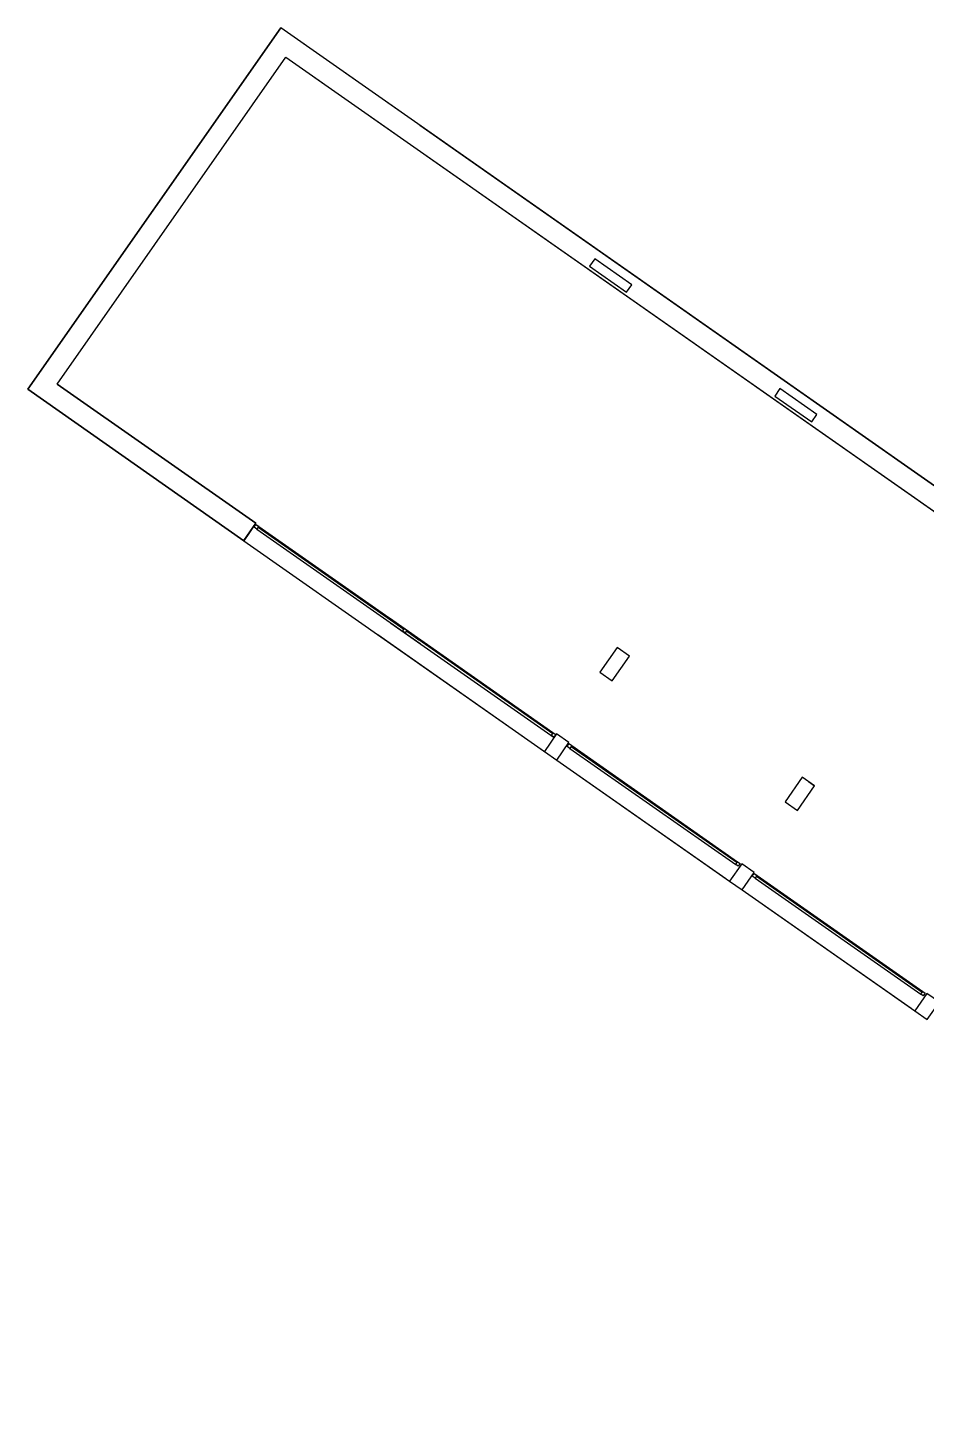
# Model space of a CAD drawing. Header units: metres. Extents: x 2 to 323, y -2 to 254.
# Drawn here: x 128.72 to 140.64, y 234.82 to 253.26 of the extents above; entities that cross this region are included whole.
import ezdxf

# ---------------------------------------------------------------- set-up
doc = ezdxf.new("R2010")
doc.units = ezdxf.units.M
for name, color, linetype in [('0-CARPINTERIA', 7, 'Continuous'), ('0-EST CORTE', 7, 'Continuous'), ('0-MUROS EXISTENTES', 7, 'Continuous'), ('0-VISTA-010', 7, 'Continuous')]:
    doc.layers.add(name, color=color, linetype=linetype)

msp = doc.modelspace()

# ---------------------------------------------------------------- linework, layer by layer
at = {"layer": '0-CARPINTERIA'}
for p, q in [((131.743, 246.678), (133.955, 245.128)), ((131.743, 246.678), (133.955, 245.128)), ((131.762, 246.61), (133.929, 245.092)), ((131.762, 246.61), (133.929, 245.092)), ((131.78, 246.637), (133.713, 245.283)), ((131.78, 246.637), (133.713, 245.283)), ((131.586, 246.456), (135.576, 243.663)), ((133.52, 245.433), (135.732, 243.884)), ((133.52, 245.433), (135.732, 243.884)), ((133.539, 245.365), (135.706, 243.847)), ((133.539, 245.365), (135.706, 243.847)), ((133.557, 245.392), (133.713, 245.283)), ((133.557, 245.392), (133.713, 245.283)), ((133.365, 245.211), (135.609, 243.639)), ((133.746, 245.26), (135.688, 243.9)), ((133.746, 245.26), (135.688, 243.9)), ((133.746, 245.26), (133.75, 245.257)), ((133.746, 245.26), (133.75, 245.257)), ((133.746, 245.26), (133.911, 245.144)), ((133.746, 245.26), (133.911, 245.144)), ((135.721, 243.877), (135.725, 243.874)), ((135.721, 243.877), (135.725, 243.874)), ((135.896, 243.77), (138.141, 242.198)), ((135.896, 243.77), (138.141, 242.198)), ((135.914, 243.702), (138.115, 242.161)), ((135.914, 243.702), (138.115, 242.161)), ((135.933, 243.729), (138.133, 242.187)), ((135.933, 243.729), (138.133, 242.187)), ((135.741, 243.548), (137.985, 241.976)), ((135.741, 243.548), (138.034, 241.941)), ((138.354, 242.049), (140.598, 240.477)), ((138.354, 242.049), (140.598, 240.477)), ((138.372, 241.982), (140.573, 240.441)), ((138.372, 241.982), (140.573, 240.441)), ((138.391, 242.008), (140.591, 240.467)), ((138.391, 242.008), (140.591, 240.467)), ((138.199, 241.827), (140.443, 240.256)), ((138.199, 241.827), (140.492, 240.221))]:
    msp.add_line(p, q, dxfattribs=at)
at = {"layer": '0-EST CORTE'}
for points in [[(136.177, 250.097), (136.668, 249.753), (136.737, 249.851), (136.245, 250.195), (136.177, 250.097)], [(136.177, 250.097), (136.668, 249.753), (136.737, 249.851), (136.245, 250.195), (136.177, 250.097)], [(139.125, 248.032), (139.194, 248.13), (138.703, 248.474), (138.634, 248.376), (139.125, 248.032)], [(138.634, 248.376), (139.125, 248.032), (139.194, 248.13), (138.703, 248.474), (138.634, 248.376)], [(139.125, 248.032), (139.194, 248.13), (138.703, 248.474), (138.634, 248.376), (139.125, 248.032)], [(138.634, 248.376), (139.125, 248.032), (139.194, 248.13), (138.703, 248.474), (138.634, 248.376)], [(136.312, 244.713), (136.476, 244.598), (136.706, 244.926), (136.542, 245.04), (136.312, 244.713)], [(136.312, 244.713), (136.476, 244.598), (136.706, 244.926), (136.542, 245.04), (136.312, 244.713)], [(138.77, 242.992), (138.934, 242.877), (139.163, 243.205), (138.999, 243.319), (138.77, 242.992)], [(138.77, 242.992), (138.934, 242.877), (139.163, 243.205), (138.999, 243.319), (138.77, 242.992)]]:
    msp.add_lwpolyline(points, close=True, dxfattribs=at)
at = {"layer": '0-MUROS EXISTENTES'}
for p, q in [((128.721, 248.467), (132.078, 253.26)), ((151.566, 239.612), (132.078, 253.26)), ((129.111, 248.535), (132.147, 252.87)), ((132.147, 252.87), (146.228, 243.008)), ((133.922, 251.969), (151.566, 239.612)), ((151.566, 239.612), (136.236, 250.348)), ((131.587, 246.457), (128.721, 248.467)), ((129.111, 248.535), (131.749, 246.688)), ((131.749, 246.688), (131.587, 246.457)), ((131.588, 246.459), (131.749, 246.688)), ((139.081, 243.262), (139.163, 243.205)), ((139.081, 243.262), (139.163, 243.205))]:
    msp.add_line(p, q, dxfattribs=at)
msp.add_lwpolyline([(132.078, 253.26), (128.721, 248.467), (131.587, 246.457), (131.749, 246.688), (129.111, 248.535), (132.147, 252.87), (151.176, 239.544), (148.14, 235.208), (145.568, 237.009), (145.407, 236.78), (148.209, 234.818), (151.566, 239.612), (132.078, 253.26)], dxfattribs=at)
for points in [[(135.903, 243.779), (135.739, 243.894), (135.577, 243.663), (135.741, 243.548), (135.903, 243.779)], [(138.36, 242.058), (138.196, 242.173), (138.035, 241.942), (138.199, 241.827), (138.36, 242.058)], [(140.818, 240.337), (140.654, 240.452), (140.492, 240.221), (140.656, 240.106), (140.818, 240.337)]]:
    msp.add_lwpolyline(points, close=True, dxfattribs=at)
at = {"layer": '0-VISTA-010'}
for p, q in [((131.723, 246.637), (131.749, 246.674)), ((131.723, 246.637), (131.749, 246.674)), ((131.76, 246.611), (131.723, 246.637)), ((131.76, 246.611), (131.723, 246.637)), ((131.749, 246.674), (131.786, 246.648)), ((131.749, 246.674), (131.786, 246.648)), ((131.786, 246.648), (131.76, 246.611)), ((131.786, 246.648), (131.76, 246.611)), ((133.695, 245.256), (133.72, 245.293)), ((133.695, 245.256), (133.72, 245.293)), ((133.72, 245.293), (133.753, 245.27)), ((133.72, 245.293), (133.753, 245.27)), ((133.727, 245.233), (133.695, 245.256)), ((133.727, 245.233), (133.695, 245.256)), ((133.753, 245.27), (133.727, 245.233)), ((133.753, 245.27), (133.727, 245.233)), ((135.67, 243.873), (135.695, 243.91)), ((135.67, 243.873), (135.695, 243.91)), ((135.702, 243.85), (135.67, 243.873)), ((135.702, 243.85), (135.67, 243.873)), ((135.695, 243.91), (135.728, 243.887)), ((135.695, 243.91), (135.728, 243.887)), ((135.728, 243.887), (135.702, 243.85)), ((135.728, 243.887), (135.702, 243.85)), ((135.877, 243.728), (135.903, 243.764)), ((135.877, 243.728), (135.903, 243.764)), ((135.914, 243.702), (135.877, 243.728)), ((135.914, 243.702), (135.877, 243.728)), ((135.903, 243.764), (135.94, 243.739)), ((135.903, 243.764), (135.94, 243.739)), ((135.94, 243.739), (135.914, 243.702)), ((135.94, 243.739), (135.914, 243.702)), ((138.115, 242.161), (138.141, 242.198)), ((138.115, 242.161), (138.141, 242.198)), ((138.148, 242.138), (138.115, 242.161)), ((138.148, 242.138), (138.115, 242.161)), ((138.141, 242.198), (138.173, 242.175)), ((138.141, 242.198), (138.173, 242.175)), ((138.173, 242.175), (138.148, 242.138)), ((138.173, 242.175), (138.148, 242.138)), ((138.335, 242.007), (138.361, 242.044)), ((138.335, 242.007), (138.361, 242.044)), ((138.372, 241.982), (138.335, 242.007)), ((138.372, 241.982), (138.335, 242.007)), ((138.361, 242.044), (138.398, 242.018)), ((138.361, 242.044), (138.398, 242.018)), ((138.398, 242.018), (138.372, 241.982)), ((138.398, 242.018), (138.372, 241.982)), ((140.573, 240.441), (140.598, 240.477)), ((140.573, 240.441), (140.598, 240.477)), ((140.605, 240.418), (140.573, 240.441)), ((140.605, 240.418), (140.573, 240.441)), ((140.598, 240.477), (140.631, 240.455)), ((140.598, 240.477), (140.631, 240.455)), ((140.631, 240.455), (140.605, 240.418)), ((140.631, 240.455), (140.605, 240.418))]:
    msp.add_line(p, q, dxfattribs=at)

doc.saveas('drawing.dxf')
